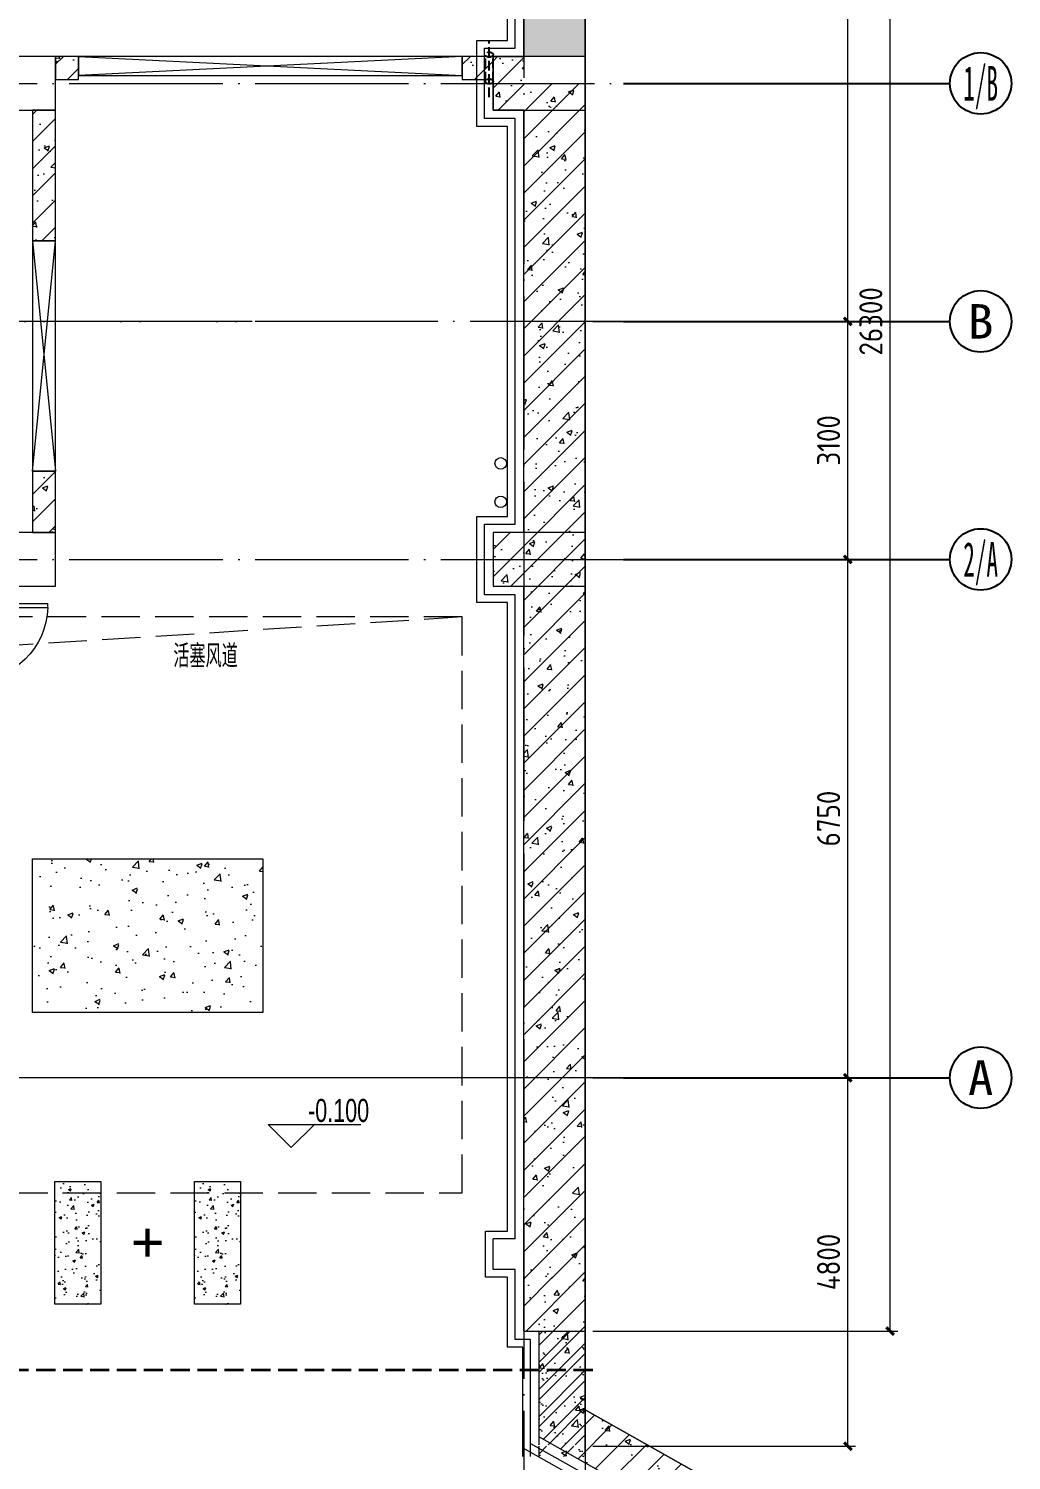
# Model space of a CAD drawing. Extents: x 13114849 to 13479250, y 160225 to 278773.
# Drawn here: x 13466447 to 13479250, y 179876 to 198522 of the extents above; entities that cross this region are included whole.
import ezdxf
from ezdxf.enums import TextEntityAlignment as Align

# ---------------------------------------------------------------- set-up
doc = ezdxf.new("R2010")
doc.units = 0
doc.header["$LTSCALE"] = 1000
doc.header["$MEASUREMENT"] = 0
for name, pattern in [('DASH', [0.35, 0.25, -0.1]), ('DIVIDE', [1.25, 0.5, -0.25, 0, -0.25, 0, -0.25]), ('DOTE', [2.4200000000000004, 2, -0.2, 0.02, -0.2])]:
    doc.linetypes.add(name, pattern=pattern)
for name, color, linetype, lineweight in [('1-预埋件', 8, 'Continuous', 5), ('建筑底图', 8, 'Continuous', 13), ('预埋管', 8, 'Continuous', 5)]:
    doc.layers.add(name, color=color, linetype=linetype, lineweight=lineweight)
doc.layers.add('AXIS', color=3, linetype='Continuous')
doc.layers.add('AXIS_TEXT', color=7, linetype='Continuous')
doc.styles.add('C', font='HZTXT_E', dxfattribs={"width": 0.7, "bigfont": 'HZTXT'})
doc.styles.add('COMPLEX', font='hztxt_e.shx', dxfattribs={"width": 0.6, "bigfont": 'HZTXT.shx'})
doc.styles.add('DIM_FONT', font='gbenor.shx', dxfattribs={"bigfont": 'gbcbig.shx'})
doc.styles.add('宋体', font='')
doc.styles.get('宋体').set_extended_font_data('SimSun')
doc.dimstyles.new('_TCH_ARCH&&100', dxfattribs={"dimtxt": 300, "dimasz": 100, "dimexe": 100, "dimexo": 100, "dimgap": 100, "dimtad": 1, "dimdec": 0, "dimzin": 0, "dimdsep": 46, "dimtxsty": 'DIM_FONT', "dimblk": 'ARCHTICK', "dimcen": 0.09, "dimclrd": 3, "dimclre": 3, "dimclrt": 7, "dimaunit": 1, "dimazin": 2, "dimtfac": 1, "dimtdec": 0, "dimtix": 1, "dimtmove": 2, "dimatfit": 3, "dimfxl": 1, "dimtolj": 1, "dimtzin": 0, "dimlwd": 18, "dimlwe": 18, "dimarcsym": 0})
pattern_1 = [(49.99999999999999, (793255.2557103541, 7.916241884231567e-09), (717.2601826007534, -62.75213498259511), [75, -825]), (355, (793255.2557103541, 7.916241884231567e-09), (-138.751333613, 752.1921337000118), [60, -660]), (100.4514, (793315.0273903534, -5.229339992074529), (578.5093817140216, 689.4395420609536), [63.74019000000001, -701.142112]), (46.18420000000001, (793255.2557103541, 200.0000000079162), (1067.241048625644, -165.5190143290181), [112.5, -1237.5]), (96.6356, (793344.1924553532, 186.2066930079018), (934.6627055487033, 974.1178709004417), [95.610288, -1051.713]), (351.1842, (793255.2557103541, 200.0000000079162), (934.6619451336272, 974.1186009253246), [90, -990]), (21, (793355.2557103541, 150.0000000079162), (596.9070521184617, -402.6188906653388), [75, -825]), (326.0000000000001, (793355.2557103541, 150.0000000079162), (243.3153319215817, 725.150045046853), [60, -660]), (71.4514, (793404.9979433548, 116.4483940079226), (840.22262858149, 322.5304967099524), [63.74019000000001, -701.142112]), (37.50000000000001, (793255.2557103541, 7.916241884231567e-09), (12.15985531729067, 332.8938538313115), [0, -652, 0, -670, 0, -662.5]), (7.499999999999999, (793255.2557103541, 7.916241884231567e-09), (263.0695374421486, 394.4117118823602), [0, -382, 0, -637, 0, -252.5]), (327.5, (793032.2557103541, 7.916241884231567e-09), (533.822436172409, -22.55487173437976), [0, -250, 0, -780, 0, -1035]), (317.5, (792932.2557103541, 7.916241884231567e-09), (583.1861693423863, 100.1049823323177), [0, -325, 0, -518, 0, -735])]
pattern_2 = [(45, (-133785.1337951943, -33831), (-176.7766952966369, 176.7766952966369), []), (49.99999999999999, (-133785.1337951943, -33831), (717.2601826007534, -62.75213498259511), [75, -825]), (355, (-133785.1337951943, -33831), (-138.751333613, 752.1921337000118), [60, -660]), (100.4514, (-133725.362115195, -33836.22933999999), (578.5093817140216, 689.4395420609536), [63.74019000000001, -701.142112]), (46.18420000000001, (-133785.1337951943, -33631), (1067.241048625644, -165.5190143290181), [112.5, -1237.5]), (96.6356, (-133696.1970501952, -33644.79330700001), (934.6627055487033, 974.1178709004417), [95.610288, -1051.713]), (351.1842, (-133785.1337951943, -33631), (934.6619451336272, 974.1186009253246), [90, -990]), (21, (-133685.1337951943, -33681), (596.9070521184617, -402.6188906653388), [75, -825]), (326.0000000000001, (-133685.1337951943, -33681), (243.3153319215817, 725.150045046853), [60, -660]), (71.4514, (-133635.3915621936, -33714.55160599999), (840.22262858149, 322.5304967099524), [63.74019000000001, -701.142112]), (37.50000000000001, (-133785.1337951943, -33831), (12.15985531729067, 332.8938538313115), [0, -652, 0, -670, 0, -662.5]), (7.499999999999999, (-133785.1337951943, -33831), (263.0695374421486, 394.4117118823602), [0, -382, 0, -637, 0, -252.5]), (327.5, (-134008.1337951943, -33831), (533.822436172409, -22.55487173437976), [0, -250, 0, -780, 0, -1035]), (317.5, (-134108.1337951943, -33831), (583.1861693423863, 100.1049823323177), [0, -325, 0, -518, 0, -735])]
pattern_3 = [(45, (793255.2557103541, 7.916241884231567e-09), (-176.7766952966369, 176.7766952966369), []), (49.99999999999999, (793255.2557103541, 7.916241884231567e-09), (717.2601826007534, -62.75213498259511), [75, -825]), (355, (793255.2557103541, 7.916241884231567e-09), (-138.751333613, 752.1921337000118), [60, -660]), (100.4514, (793315.0273903534, -5.229339992074529), (578.5093817140216, 689.4395420609536), [63.74019000000001, -701.142112]), (46.18420000000001, (793255.2557103541, 200.0000000079162), (1067.241048625644, -165.5190143290181), [112.5, -1237.5]), (96.6356, (793344.1924553532, 186.2066930079018), (934.6627055487033, 974.1178709004417), [95.610288, -1051.713]), (351.1842, (793255.2557103541, 200.0000000079162), (934.6619451336272, 974.1186009253246), [90, -990]), (21, (793355.2557103541, 150.0000000079162), (596.9070521184617, -402.6188906653388), [75, -825]), (326.0000000000001, (793355.2557103541, 150.0000000079162), (243.3153319215817, 725.150045046853), [60, -660]), (71.4514, (793404.9979433548, 116.4483940079226), (840.22262858149, 322.5304967099524), [63.74019000000001, -701.142112]), (37.50000000000001, (793255.2557103541, 7.916241884231567e-09), (12.15985531729067, 332.8938538313115), [0, -652, 0, -670, 0, -662.5]), (7.499999999999999, (793255.2557103541, 7.916241884231567e-09), (263.0695374421486, 394.4117118823602), [0, -382, 0, -637, 0, -252.5]), (327.5, (793032.2557103541, 7.916241884231567e-09), (533.822436172409, -22.55487173437976), [0, -250, 0, -780, 0, -1035]), (317.5, (792932.2557103541, 7.916241884231567e-09), (583.1861693423863, 100.1049823323177), [0, -325, 0, -518, 0, -735])]

# ---------------------------------------------------------------- blocks, each defined once
blk = doc.blocks.new('_FZH')
blk.add_lwpolyline([(-0.5, -0.5), (0.5, -0.5), (0.5, 0.5), (-0.4999999999999999, 0.5)], close=True)
blk = doc.blocks.new('$DorLib2D$00000001')
for p, q in [((0.45, 0.975), (0.5000000000000002, 0.975)), ((0.45, 0), (0.45, 0.975)), ((0.5, 0), (0.5, 0.975)), ((0.5, 0), (0.45, 0))]:
    blk.add_line(p, q)
at = {"lineweight": 13}
blk.add_arc((0.475, 0), 0.975, 91.46928358135379, 180, dxfattribs=at)
blk = doc.blocks.new('_AXISO')
blk.add_circle((0, 0), 0.5)
at = {"layer": 'AXIS_TEXT', "style": 'COMPLEX', "width": 1.041666666666667}
blk.add_attdef('A', text='', height=0.56, dxfattribs=at).set_placement((-0.25, -0.28), (0.25, -0.28), align=Align.FIT)
blk = doc.blocks.new('_ArchTick')
at = {"color": 0, "linetype": 'ByBlock', "const_width": 0.4}
blk.add_lwpolyline([(-0.5, -0.5), (0.5, 0.5)], dxfattribs=at)
blk = doc.blocks.new('*D310')
at = {"layer": 'AXIS', "color": 3, "lineweight": 18, "transparency": 16777216}
for p, q in [((13473797.36620497, 207859.5147523294), (13477769.5, 207859.5147523294)), ((13477669.5, 181559.5123768248), (13477669.5, 207859.5147523294)), ((13473797.36620497, 181559.5123768248), (13477769.5, 181559.5123768248))]:
    blk.add_line(p, q, dxfattribs=at)
at = {"layer": 'AXIS', "color": 3, "lineweight": 18, "transparency": 16777216, "xscale": 100, "yscale": 100, "zscale": 100}
for p, rotation in [((13477669.5, 207859.5147523294), 90), ((13477669.5, 181559.5123768248), 270)]:
    blk.add_blockref('_ArchTick', p, dxfattribs=dict(at, rotation=rotation))
at = {"layer": 'AXIS', "color": 7, "transparency": 16777216, "insert": (13477419.5, 194709.5135645793), "char_height": 300, "attachment_point": 5, "rotation": 90, "style": 'DIM_FONT'}
blk.add_mtext('\\A1;26300', dxfattribs=at)
blk = doc.blocks.new('*D307')
at = {"layer": 'AXIS', "color": 3, "lineweight": 18, "transparency": 16777216}
for p, q in [((13473797.36620497, 184859.5146856284), (13477218.53472113, 184859.5146856284)), ((13477118.53472113, 180059.5123766079), (13477118.53472113, 184859.5146856284)), ((13473797.36620497, 180059.5123766079), (13477218.53472113, 180059.5123766079))]:
    blk.add_line(p, q, dxfattribs=at)
at = {"layer": 'AXIS', "color": 3, "lineweight": 18, "transparency": 16777216, "xscale": 100, "yscale": 100, "zscale": 100}
for p, rotation in [((13477118.53472113, 184859.5146856284), 90), ((13477118.53472113, 180059.5123766079), 270)]:
    blk.add_blockref('_ArchTick', p, dxfattribs=dict(at, rotation=rotation))
at = {"layer": 'AXIS', "color": 7, "transparency": 16777216, "insert": (13476868.53472113, 182459.5135311203), "char_height": 300, "attachment_point": 5, "rotation": 90, "style": 'DIM_FONT'}
blk.add_mtext('\\A1;4800', dxfattribs=at)
blk = doc.blocks.new('*D308')
at = {"layer": 'AXIS', "color": 3, "lineweight": 18, "transparency": 16777216}
for p, q in [((13473797.36620497, 191609.5146855753), (13477218.53472113, 191609.5146855753)), ((13477118.53472113, 184859.5146856284), (13477118.53472113, 191609.5146855753)), ((13473797.36620497, 184859.5146856284), (13477218.53472113, 184859.5146856284))]:
    blk.add_line(p, q, dxfattribs=at)
at = {"layer": 'AXIS', "color": 3, "lineweight": 18, "transparency": 16777216, "xscale": 100, "yscale": 100, "zscale": 100}
for p, rotation in [((13477118.53472113, 191609.5146855753), 90), ((13477118.53472113, 184859.5146856284), 270)]:
    blk.add_blockref('_ArchTick', p, dxfattribs=dict(at, rotation=rotation))
at = {"layer": 'AXIS', "color": 7, "transparency": 16777216, "insert": (13476868.53472113, 188234.514685604), "char_height": 300, "attachment_point": 5, "rotation": 90, "style": 'DIM_FONT'}
blk.add_mtext('\\A1;6750', dxfattribs=at)
blk = doc.blocks.new('*D309')
at = {"layer": 'AXIS', "color": 3, "lineweight": 18, "transparency": 16777216}
for p, q in [((13473797.36620497, 194709.5146856282), (13477218.53472113, 194709.5146856282)), ((13477118.53472113, 191609.5146855753), (13477118.53472113, 194709.5146856282)), ((13473797.36620497, 191609.5146855753), (13477218.53472113, 191609.5146855753))]:
    blk.add_line(p, q, dxfattribs=at)
at = {"layer": 'AXIS', "color": 3, "lineweight": 18, "transparency": 16777216, "xscale": 100, "yscale": 100, "zscale": 100}
for p, rotation in [((13477118.53472113, 194709.5146856282), 90), ((13477118.53472113, 191609.5146855753), 270)]:
    blk.add_blockref('_ArchTick', p, dxfattribs=dict(at, rotation=rotation))
at = {"layer": 'AXIS', "color": 7, "transparency": 16777216, "insert": (13476868.53472113, 193159.5146856039), "char_height": 300, "attachment_point": 5, "rotation": 90, "style": 'DIM_FONT'}
blk.add_mtext('\\A1;3100', dxfattribs=at)
blk = doc.blocks.new('*D311')
at = {"layer": 'AXIS', "color": 3, "lineweight": 18, "transparency": 16777216}
for p, q in [((13473797.36620497, 204559.5146856282), (13477218.53472113, 204559.5146856282)), ((13477118.53472113, 194709.5146856282), (13477118.53472113, 204559.5146856282)), ((13473797.36620497, 194709.5146856282), (13477218.53472113, 194709.5146856282))]:
    blk.add_line(p, q, dxfattribs=at)
at = {"layer": 'AXIS', "color": 3, "lineweight": 18, "transparency": 16777216, "xscale": 100, "yscale": 100, "zscale": 100}
for p, rotation in [((13477118.53472113, 204559.5146856282), 90), ((13477118.53472113, 194709.5146856282), 270)]:
    blk.add_blockref('_ArchTick', p, dxfattribs=dict(at, rotation=rotation))
at = {"layer": 'AXIS', "color": 7, "transparency": 16777216, "insert": (13476868.53472113, 199634.5146856304), "char_height": 300, "attachment_point": 5, "rotation": 90, "style": 'DIM_FONT'}
blk.add_mtext('\\A1;9850', dxfattribs=at)
blk = doc.blocks.new('埋件')
at = {"layer": '1-预埋件', "const_width": 50.00000000000001}
for points in [[(0, -158.9491780996323), (0, 158.9491780996323)], [(-158.9491782188416, -5.960464477539062e-08), (158.9491780996323, -5.960464477539062e-08)]]:
    blk.add_lwpolyline(points, dxfattribs=at)
blk = doc.blocks.new('A$C00460B6A')
at = {"layer": '预埋管', "linetype": 'DASH', "lineweight": -3, "ltscale": 0.5}
for p, q in [((729.1189822256565, 50.00143341813236), (-0.006739586591720581, 50.00143030937761)), ((523.463043898344, 100.0014334181324), (174.7439385093749, 100.0014303093776)), ((523.463043898344, 100.0014334181324), (174.7439385093749, 100.0014303093776)), ((523.4630443789065, 0.00143341813236475), (174.7439389880747, 0.001430309377610683))]:
    blk.add_line(p, q, dxfattribs=at)
for centre in [(174.7439387496561, 50.00143030937761), (523.4630441386253, 50.00143341813236)]:
    blk.add_ellipse(centre, major_axis=(-2.429254217184632e-07, 49.99999999906868), ratio=0.6701911663388869, start_param=3.141592653510884, end_param=9.42477796069047, dxfattribs=at)

msp = doc.modelspace()

# ---------------------------------------------------------------- hatches: boundary and pattern name
at = {"layer": '建筑底图'}
h = msp.add_hatch(dxfattribs=at)
h.set_pattern_fill('钢筋混凝土', color=8, scale=100, style=0)
h.set_pattern_definition(pattern_3)
h.paths.add_polyline_path([(13453297.36620497, 204759.513968801), (13453297.36620497, 205459.5139688007), (13459597.36620497, 205459.5139688007), (13459597.36620497, 207859.5147523298), (13473697.36620497, 207859.5147523298), (13473697.36620497, 198159.5146857101), (13472897.36620497, 198159.5146857101), (13472897.36620497, 207059.5147523298), (13460397.36620497, 207059.5147523298), (13460397.36620497, 204759.5139688109)])
h = msp.add_hatch(dxfattribs=at)
h.set_pattern_fill('钢筋混凝土', color=8, scale=100, style=0)
h.set_pattern_definition(pattern_3)
h.paths.add_polyline_path([(13466797.36620701, 197859.5146858224), (13467097.36620407, 197859.5146858224), (13467097.36620407, 198159.514686387), (13466797.36620701, 198159.514686387)])
h = msp.add_hatch(dxfattribs=at)
h.set_pattern_fill('钢筋混凝土', color=8, scale=100, style=0)
h.set_pattern_definition(pattern_3)
h.paths.add_polyline_path([(13472097.36620457, 197859.514686387), (13472497.36620671, 197859.514686387), (13472497.36620671, 198159.5146857101), (13472097.36620457, 198159.5146857101)])
h = msp.add_hatch(dxfattribs=at)
h.set_pattern_fill('钢筋混凝土', color=8, scale=100, style=0)
h.set_pattern_definition(pattern_3)
h.paths.add_polyline_path([(13472897.36620497, 198159.5146857101), (13472497.36620671, 198159.5146857101), (13472497.36620671, 197809.5146855753), (13472897.36620497, 197809.5146855753)])
h.paths.add_polyline_path([(13472897.36620497, 197809.5146855753), (13472497.36620671, 197809.5146855753), (13472497.36620671, 197459.5146857101), (13472897.36620497, 197459.5146858239)])
h = msp.add_hatch(dxfattribs=at)
h.set_pattern_fill('钢筋混凝土', color=8, scale=100, style=0)
h.set_pattern_definition(pattern_3)
h.paths.add_polyline_path([(13473697.36620497, 197809.5146855753), (13472897.36620497, 197809.5146855753), (13472897.36620497, 182244.5167420707), (13473697.36620497, 182244.5167420707)])
h = msp.add_hatch(dxfattribs=at)
h.set_pattern_fill('钢筋混凝土', color=8, scale=100, style=0)
h.set_pattern_definition(pattern_3)
h.paths.add_polyline_path([(13466497.36620714, 195759.5146855141), (13466797.36620714, 195759.5146855141), (13466797.36620714, 197459.5146857108), (13466497.36620714, 197459.5146857108)])
h = msp.add_hatch(dxfattribs=at)
h.set_pattern_fill('钢筋混凝土', color=8, scale=100, style=0)
h.set_pattern_definition(pattern_3)
h.paths.add_polyline_path([(13466797.36620714, 192759.5146855139), (13466497.36620663, 192759.5146855139), (13466497.36620663, 191959.5146854734), (13466797.36620714, 191959.5146854734)])
h = msp.add_hatch(dxfattribs=at)
h.set_pattern_fill('钢筋混凝土', color=8, scale=100, style=0)
h.set_pattern_definition(pattern_3)
h.paths.add_polyline_path([(13472897.36620497, 191959.5146855443), (13472497.36620671, 191959.5146855443), (13472497.36620681, 191609.5146855753), (13472897.36620497, 191609.5146855753)])
h.paths.add_polyline_path([(13472897.36620497, 191609.5146855753), (13472497.36620681, 191609.5146855753), (13472497.36620691, 191259.5146855784), (13472897.36620497, 191259.5146855784)])
h = msp.add_hatch(dxfattribs=at)
h.set_pattern_fill('混凝土', color=8, scale=100, style=0)
h.set_pattern_definition(pattern_1)
h.paths.add_polyline_path([(13469497.36620714, 185709.5146855789), (13466497.36620714, 185709.5146855789), (13466497.36620714, 187709.5146855779), (13469497.36620714, 187709.5146855779)])
h = msp.add_hatch(dxfattribs=at)
h.set_pattern_fill('混凝土', color=8, scale=100, style=0)
h.set_pattern_definition(pattern_1)
h.paths.add_polyline_path([(13469497.36620714, 185709.5146855789), (13466497.36620714, 185709.5146855789), (13466497.36620714, 187709.5146855779), (13469497.36620714, 187709.5146855779)])
h = msp.add_hatch(dxfattribs=at)
h.set_pattern_fill('AR-CONC', color=8, scale=50, style=0)
h.set_pattern_definition([(49.99999999999999, (8759234.866207138, 153330.016063498), (358.6300913003766, -31.37606749129755), [37.5, -412.5]), (355, (8759234.866207138, 153330.016063498), (-69.37566680649999, 376.0960668500059), [30, -330]), (100.4514, (8759264.752047136, 153327.401393498), (289.2546908570108, 344.7197710304769), [31.87009499999998, -350.5710559999996]), (46.1842, (8759234.866207138, 153430.016063498), (533.6205243128222, -82.75950716450905), [56.2499999999999, -618.7499999999984]), (96.6356, (8759279.334579637, 153423.119409998), (467.3313527743517, 487.0589354502208), [47.805144, -525.8564999999999]), (351.1842000000001, (8759234.866207138, 153430.016063498), (467.3309725668135, 487.0593004626623), [45, -495]), (21, (8759284.866207138, 153405.016063498), (298.4535260592309, -201.3094453326694), [37.5, -412.5]), (326, (8759284.866207138, 153405.016063498), (121.6576659607908, 362.5750225234265), [30, -330]), (71.45140000000002, (8759309.737323638, 153388.240260498), (420.1113142907449, 161.2652483549762), [31.87009499999995, -350.5710559999992]), (37.50000000000001, (8759234.866207138, 153330.016063498), (6.079927658645334, 166.4469269156557), [0, -326, 0, -335, 0, -331.25]), (7.499999999999999, (8759234.866207138, 153330.016063498), (131.5347687210743, 197.2058559411801), [0, -191, 0, -318.5, 0, -126.25]), (327.5, (8759123.366207138, 153330.016063498), (266.9112180862045, -11.2774358671899), [0, -125, 0, -390, 0, -517.4999999999999]), (317.5, (8759073.366207138, 153330.016063498), (291.5930846711932, 50.05249116615882), [0, -162.5, 0, -259, 0, -367.5])])
h.paths.add_polyline_path([(13467387.36620714, 183509.516063498), (13467387.36620714, 181909.516063498), (13466787.36620714, 181909.516063498), (13466787.36620714, 183509.516063498)])
h = msp.add_hatch(dxfattribs=at)
h.set_pattern_fill('AR-CONC', color=8, scale=50, style=0)
h.set_pattern_definition([(49.99999999999999, (8761054.866207138, 153330.016063498), (358.6300913003766, -31.37606749129755), [37.5, -412.5]), (355, (8761054.866207138, 153330.016063498), (-69.37566680649999, 376.0960668500059), [30, -330]), (100.4514, (8761084.752047136, 153327.401393498), (289.2546908570108, 344.7197710304769), [31.87009499999998, -350.5710559999996]), (46.1842, (8761054.866207138, 153430.016063498), (533.6205243128222, -82.75950716450905), [56.2499999999999, -618.7499999999984]), (96.6356, (8761099.334579637, 153423.119409998), (467.3313527743517, 487.0589354502208), [47.805144, -525.8564999999999]), (351.1842000000001, (8761054.866207138, 153430.016063498), (467.3309725668135, 487.0593004626623), [45, -495]), (21, (8761104.866207138, 153405.016063498), (298.4535260592309, -201.3094453326694), [37.5, -412.5]), (326, (8761104.866207138, 153405.016063498), (121.6576659607908, 362.5750225234265), [30, -330]), (71.45140000000002, (8761129.737323638, 153388.240260498), (420.1113142907449, 161.2652483549762), [31.87009499999995, -350.5710559999992]), (37.50000000000001, (8761054.866207138, 153330.016063498), (6.079927658645334, 166.4469269156557), [0, -326, 0, -335, 0, -331.25]), (7.499999999999999, (8761054.866207138, 153330.016063498), (131.5347687210743, 197.2058559411801), [0, -191, 0, -318.5, 0, -126.25]), (327.5, (8760943.366207138, 153330.016063498), (266.9112180862045, -11.2774358671899), [0, -125, 0, -390, 0, -517.4999999999999]), (317.5, (8760893.366207138, 153330.016063498), (291.5930846711932, 50.05249116615882), [0, -162.5, 0, -259, 0, -367.5])])
h.paths.add_polyline_path([(13469207.36620714, 183509.516063498), (13469207.36620714, 181909.516063498), (13468607.36620714, 181909.516063498), (13468607.36620714, 183509.516063498)])
h = msp.add_hatch(dxfattribs=at)
h.set_pattern_fill('钢筋混凝土', color=8, scale=100, style=0)
h.set_pattern_definition(pattern_3)
h.paths.add_polyline_path([(13473097.36620497, 180079.5123766079), (13473697.36620497, 180079.5123766079), (13473697.36620496, 182259.5123776519), (13472897.36620497, 182259.5123776519), (13472897.36620497, 181559.5123768247), (13473097.36620497, 181559.5123768247)])
h.paths.add_polyline_path([(13473097.36620497, 179926.5000000079), (13473697.36620497, 179926.5000000079), (13473697.36620497, 180059.5123766079), (13473097.36620497, 180059.5123766079)])
h = msp.add_hatch(dxfattribs=at)
h.set_pattern_fill('钢筋混凝土', color=8, scale=100, style=0)
h.set_pattern_definition(pattern_2)
h.paths.add_polyline_path([(13473097.3662048, 180182.5212214332), (13473697.36620521, 180533.5146838364), (13473697.36620497, 181559.5123756666), (13473097.36620497, 181559.5123756397)])
h = msp.add_hatch(dxfattribs=at)
h.set_pattern_fill('钢筋混凝土', color=8, scale=100, style=0)
h.set_pattern_definition(pattern_2)
h.paths.add_polyline_path([(13473697.36620521, 180533.5146838364), (13473097.3662048, 180182.5212214332), (13476697.36621008, 178158.5212212802), (13477297.36621011, 178509.5146838985)])

# ---------------------------------------------------------------- linework, layer by layer
at = {"layer": 'AXIS'}
for p, q in [((13474197.36620497, 197809.5146855752), (13478449.86620496, 197809.5146855752)), ((13474197.36620497, 194709.5146856282), (13478449.86620496, 194709.5146856282)), ((13474197.36620497, 191609.5146855752), (13478449.86620496, 191609.5146855752)), ((13474197.36620497, 184859.5146856284), (13478449.86620496, 184859.5146856284))]:
    msp.add_line(p, q, dxfattribs=at)
at = {"layer": '建筑底图', "color": 8, "linetype": 'ByBlock', "lineweight": 0, "ltscale": 0.1}
msp.add_line((13473697.36620497, 210833.0000000079), (13473697.36620497, 177383.0000000079), dxfattribs=at)
at = {"layer": '建筑底图', "color": 8, "linetype": 'DOTE'}
for p, q in [((13472897.36620498, 209559.5146856282), (13472897.36620496, 163209.5146856345)), ((13457297.36620497, 197809.5146855753), (13474197.36620497, 197809.5146855753)), ((13474197.36620497, 194709.5146856282), (13119297.36620772, 194709.5146856282)), ((13457297.36620497, 191609.5146855753), (13474197.36620497, 191609.5146855753)), ((13474197.36620497, 184859.5146856282), (13119297.36620772, 184859.5146856282)), ((13473697.36620498, 184859.5146856282), (13439786.36620481, 184859.5146856282))]:
    msp.add_line(p, q, dxfattribs=at)
at = {"layer": '建筑底图', "color": 8}
for p, q in [((13473697.36620497, 179926.5000000079), (13473697.36620497, 207859.5147523294)), ((13472897.36620497, 198159.5146857101), (13472897.36620497, 207059.5147523294)), ((13472787.36620497, 198269.5146857101), (13472787.36620497, 206459.514752128)), ((13472687.36620497, 198369.5146857101), (13472687.36620497, 206359.514752128)), ((13472287.36620665, 198369.5146857101), (13472687.36620497, 198369.5146857101)), ((13472287.36620697, 197249.5146857101), (13472287.36620665, 198369.5146857101)), ((13472387.36620668, 198269.5146857101), (13472787.36620497, 198269.5146857101)), ((13472387.36620694, 197349.5146857101), (13472387.36620668, 198269.5146857101)), ((13467097.36620671, 198159.5146853384), (13472097.36620671, 197909.5146871656)), ((13472097.36620671, 198159.5146853384), (13467097.36620671, 197909.5146871656)), ((13472787.36620497, 197349.5146857101), (13472387.36620694, 197349.5146857101)), ((13472787.36620497, 192069.514685683), (13472787.36620497, 197349.5146857101)), ((13472897.36620497, 191959.5146855443), (13472897.36620497, 197459.5146858239)), ((13472687.36620497, 197249.5146857101), (13472287.36620697, 197249.5146857101)), ((13472687.36620497, 192169.514685683), (13472687.36620497, 197249.5146857101)), ((13466497.36620714, 192759.5146855139), (13466797.36620715, 195759.5146855139)), ((13466497.36620714, 195759.5146855141), (13466797.36620714, 192759.5146855139)), ((13472287.3662069, 192169.514685683), (13472687.36620497, 192169.514685683)), ((13472287.3662069, 191049.5146856825), (13472287.3662069, 192169.514685683)), ((13472387.3662069, 192069.514685683), (13472787.36620497, 192069.514685683)), ((13472387.3662069, 191149.5146856825), (13472387.3662069, 192069.514685683)), ((13472787.36620497, 191149.5146856825), (13472387.3662069, 191149.5146856825)), ((13472787.36620497, 182759.5146193822), (13472787.36620497, 191149.5146856825)), ((13472897.36620497, 181559.5123768251), (13472897.36620497, 191259.5146855784)), ((13472687.36620497, 191049.5146856825), (13472287.3662069, 191049.5146856825)), ((13472787.36620498, 182759.5146182114), (13472787.36620498, 186249.5146844071)), ((13472897.36620497, 181559.5123756531), (13472897.36620497, 186249.5146844071)), ((13473697.36620497, 181559.5123756531), (13473697.36620497, 186249.5146844071)), ((13472397.36620498, 182259.5146182114), (13472397.36620498, 182859.5146182114)), ((13472397.36620497, 182259.5146193822), (13472397.36620497, 182859.5146193822)), ((13472787.36620498, 182759.5146182114), (13472497.36620498, 182759.5146182114)), ((13472497.36620498, 182359.5146182114), (13472497.36620498, 182759.5146182114)), ((13472787.36620497, 182759.5146193822), (13472497.36620497, 182759.5146193822)), ((13472497.36620497, 182359.5146193822), (13472497.36620497, 182759.5146193822)), ((13472687.36620498, 182259.5146182114), (13472397.36620498, 182259.5146182114)), ((13472687.36620497, 182259.5146193822), (13472397.36620497, 182259.5146193822)), ((13472787.36620498, 182359.5146182114), (13472497.36620498, 182359.5146182114)), ((13472787.36620497, 182359.5146193822), (13472497.36620497, 182359.5146193822)), ((13472687.36620498, 181349.5171035409), (13472687.36620498, 182259.5146182114)), ((13472687.36620497, 181349.5171047117), (13472687.36620497, 182259.5146193822)), ((13472787.36620498, 181449.5171035409), (13472787.36620498, 182359.5146182114)), ((13472787.36620497, 181449.5171047117), (13472787.36620497, 182359.5146193822)), ((13472987.36620498, 181449.5171035409), (13472787.36620498, 181449.5171035409)), ((13472987.36620497, 181449.5171047117), (13472787.36620497, 181449.5171047117)), ((13472897.36620497, 181559.5123756531), (13473697.36620497, 181559.5123756531)), ((13472897.36620497, 181559.5123768251), (13473097.36620497, 181559.5123768247)), ((13472987.36620498, 180095.6544671257), (13472987.36620498, 181449.5171035409)), ((13472987.36620497, 179926.5000000079), (13472987.36620497, 181449.5171047117)), ((13473097.36620497, 181559.5123756397), (13473697.36620497, 181559.5123756666)), ((13473097.3662048, 180182.5212214332), (13473097.36620497, 181559.5123756397)), ((13473097.36620497, 180079.5123766079), (13473097.36620497, 181559.5123768247)), ((13473697.36620521, 180533.5146838364), (13473697.36620497, 181559.5123756666)), ((13472887.36620498, 181349.5171035409), (13472687.36620498, 181349.5171035409)), ((13472887.36620497, 181349.5171047117), (13472687.36620497, 181349.5171047117)), ((13472887.36620498, 180037.1555566798), (13472887.36620498, 181349.5171035409)), ((13472887.36620497, 179926.5000000079), (13472887.36620497, 181349.5171047117)), ((13473697.36620521, 180533.5146838364), (13477297.36621011, 178509.5146838985)), ((13473097.3662048, 180182.5212214332), (13476697.36621008, 178158.5212212802)), ((13472887.36620498, 180037.1555566798), (13476487.36620993, 178013.1555567103)), ((13472987.36620498, 180095.6544671257), (13476587.36620993, 178071.6544671562)), ((13473097.36620497, 179926.5000000079), (13473097.36620497, 180059.5123766079))]:
    msp.add_line(p, q, dxfattribs=at)
at = {"layer": '建筑底图', "color": 8, "linetype": 'DIVIDE'}
msp.add_line((13469897.36620703, 194709.5146856282), (13459697.36620716, 194709.5146856282), dxfattribs=at)
at = {"layer": '建筑底图'}
for p, q in [((13469569.47471601, 184249.8711738968), (13470775.51314881, 184249.8711738968)), ((13469869.47471601, 183949.8711738968), (13469569.47471601, 184249.8711738968)), ((13469869.47471601, 183949.8711738968), (13470169.47471601, 184249.8711738968))]:
    msp.add_line(p, q, dxfattribs=at)
at = {"layer": '建筑底图', "color": 8, "linetype": 'DASH'}
for p, q in [((13473797.36620514, 181059.517106608), (13443697.36620503, 181059.517106608)), ((13473797.36620515, 181039.517106608), (13443697.36620503, 181039.517106608))]:
    msp.add_line(p, q, dxfattribs=at)
at = {"layer": '建筑底图', "color": 8}
for points in [[(13311597.36622271, 184159.5155477665), (13438197.36620497, 184159.5155477665), (13438197.36620731, 183959.5170308359), (13443697.36620498, 183959.5170308359), (13443697.36620498, 171509.5140157907), (13434296.97019093, 171509.514015788), (13434296.97019093, 165209.5140158274), (13477297.36621002, 165209.5140158488), (13477297.36621011, 178509.5146838985), (13473697.36620497, 180533.5146839736), (13473697.36620497, 207859.5147523294), (13459597.36620497, 207859.5147523294), (13459597.36620497, 205459.5139688094), (13421797.36620497, 205459.5139688094), (13421797.36620497, 205259.5139687569), (13333997.36620318, 205259.5139784271)], [(13472897.36620497, 197459.5146858239), (13472497.36620671, 197459.5146857101), (13472497.36620671, 198159.5146857101), (13472897.36620497, 198159.5146857101)], [(13472697.36620497, 198159.5146857101), (13472497.36620671, 198159.5146857101), (13472497.36620691, 197459.5146857101), (13472697.36620497, 197459.5146857101)], [(13472897.36620497, 191959.5146855443), (13472497.36620671, 191959.5146855443), (13472497.36620691, 191259.5146855784), (13472897.36620497, 191259.5146855784)], [(13472397.36620497, 182859.5146193822), (13472687.36620497, 182859.5146193822), (13472687.36620497, 191049.5146856825)], [(13472397.36620498, 182859.5146182114), (13472687.36620498, 182859.5146182114), (13472687.36620498, 186249.5146844071)], [(13472887.36620497, 179926.5000000079), (13472887.36620497, 180849.5171047117)]]:
    msp.add_lwpolyline(points, dxfattribs=at)
for points in [[(13466797.36620701, 197859.5146858224), (13467097.36620407, 197859.5146858224), (13467097.36620407, 198159.514686387), (13466797.36620701, 198159.514686387)], [(13467097.36620645, 197909.5146871656), (13472097.36620671, 197909.5146871656), (13472097.36620671, 198159.5146853384), (13467097.36620645, 198159.5146853384)], [(13472097.36620457, 197859.514686387), (13472497.36620671, 197859.514686387), (13472497.36620671, 198159.5146857101), (13472097.36620457, 198159.5146857101)], [(13466497.36620714, 195759.5146855141), (13466797.36620714, 195759.5146855141), (13466797.36620714, 197459.5146857108), (13466497.36620714, 197459.5146857108)], [(13466497.36620714, 192759.5146855139), (13466797.36620714, 192759.5146855139), (13466797.36620714, 195759.5146855139), (13466497.36620714, 195759.5146855139)], [(13466797.36620714, 192759.5146855139), (13466497.36620663, 192759.5146855139), (13466497.36620663, 191959.5146854734), (13466797.36620714, 191959.5146854734)], [(13469497.36620714, 185709.5146855789), (13466497.36620714, 185709.5146855789), (13466497.36620714, 187709.5146855779), (13469497.36620714, 187709.5146855779)], [(13467387.36620714, 183509.516063498), (13467387.36620714, 181909.516063498), (13466787.36620714, 181909.516063498), (13466787.36620714, 183509.516063498)], [(13469207.36620714, 183509.516063498), (13469207.36620714, 181909.516063498), (13468607.36620714, 181909.516063498), (13468607.36620714, 183509.516063498)]]:
    msp.add_lwpolyline(points, close=True, dxfattribs=at)
at = {"layer": '建筑底图', "color": 8, "linetype": 'DASH', "ltscale": 2}
msp.add_lwpolyline([(13472097.36620497, 190859.5146855784), (13461154.75571035, 190164.0000000079), (13460597.36620497, 183359.5146855784)], dxfattribs=at)
msp.add_lwpolyline([(13472097.36620497, 190859.5146855784), (13460597.36620497, 190859.5146855784), (13460597.36620497, 183359.5146855784), (13472097.36620497, 183359.5146855784)], close=True, dxfattribs=at)
at = {"layer": '建筑底图', "color": 8}
for centre in [(13472597.36620497, 192859.5146855443), (13472597.36620497, 192359.5146855443)]:
    msp.add_circle(centre, 74.99999999998633, dxfattribs=at)

# ---------------------------------------------------------------- block references
at = {"layer": 'AXIS'}
ref = msp.add_blockref('_AXISO', (13478849.86620496, 197809.5146855752), dxfattribs=dict(at, xscale=800, yscale=800, zscale=2400))
ref.add_attrib('A', '1/B', dxfattribs={"layer": 'AXIS_TEXT', "height": 452.5483399593903, "style": '宋体', "width": 0.4687499999998381}).set_placement((13478623.59203498, 197583.2405155955), (13479076.14037494, 197583.2405155955), align=Align.FIT)
ref = msp.add_blockref('_AXISO', (13478849.86620496, 194709.5146856282), dxfattribs=dict(at, xscale=800, yscale=800, zscale=2400))
ref.add_attrib('A', 'B', dxfattribs={"layer": 'AXIS_TEXT', "height": 448.3144102200584, "style": '宋体', "width": 1.052631578944196}).set_placement((13478682.07601634, 194485.3574805182), (13479017.65639358, 194485.3574805182), align=Align.FIT)
ref = msp.add_blockref('_AXISO', (13478849.86620496, 191609.5146855752), dxfattribs=dict(at, xscale=800, yscale=800, zscale=2400))
ref.add_attrib('A', '2/A', dxfattribs={"layer": 'AXIS_TEXT', "height": 452.5483399593903, "style": '宋体', "width": 0.4687499999998381}).set_placement((13478623.59203498, 191383.2405155955), (13479076.14037494, 191383.2405155955), align=Align.FIT)
ref = msp.add_blockref('_AXISO', (13478849.86620496, 184859.5146856284), dxfattribs=dict(at, xscale=800, yscale=800, zscale=2400))
ref.add_attrib('A', 'A', dxfattribs={"layer": 'AXIS_TEXT', "height": 452.8922072097855, "style": '宋体', "width": 1.022727272725546}).set_placement((13478685.17812961, 184633.0685820235), (13479014.55428031, 184633.0685820235), align=Align.FIT)
at = {"layer": '建筑底图', "color": 8, "rotation": 270.0000005111485}
msp.add_blockref('A$C00460B6A', (13472397.36477244, 198358.0146857945), dxfattribs=at)
at = {"layer": '建筑底图', "color": 8}
for name, p, xscale, yscale, zscale in [('_FZH', (13466197.36620717, 197809.5146857104), 1200, 700, 700), ('_FZH', (13473097.36620584, 197809.5146857103), 1199.999998258427, 699.9999999996508, 699.9999999996508), ('_FZH', (13466197.36620717, 191609.5146855779), 1200, 700, 700), ('_FZH', (13473097.3662069, 191609.514685683), 1200, 700, 700), ('埋件', (13467997.36620715, 182709.5146856969), -1.151999999899417, 1.151999999899417, 1.151999999899417)]:
    msp.add_blockref(name, p, dxfattribs=dict(at, xscale=xscale, yscale=yscale, zscale=zscale))
at = {"layer": '建筑底图', "color": 8, "xscale": -1000, "yscale": 1000, "zscale": -1000, "rotation": 270.0000000000863}
msp.add_blockref('$DorLib2D$00000001', (13465722.36620718, 190534.5146853706), dxfattribs=at)

# ---------------------------------------------------------------- texts
at = {"layer": '建筑底图', "style": 'C', "width": 0.7}
for s, p in [('活塞风道', (13468332.32400527, 190200.5457470194)), ('-0.100', (13470087.21949206, 184282.8389145192))]:
    msp.add_text(s, height=300, dxfattribs=at).set_placement(p)

# ---------------------------------------------------------------- dimensions: what is measured, and where the dimension line sits
at = {"layer": 'AXIS'}
for p1, p2, distance, picture, middle in [((13473697.36620497, 181559.5123768248), (13473697.36620497, 207859.5147523294), -3972.133795030415, '*D310', (13477419.5, 194709.5135645793)), ((13473697.36620497, 194709.5146856282), (13473697.36620497, 204559.5146856282), -3421.16851616092, '*D311', (13476868.53472113, 199634.5146856304)), ((13473697.36620497, 191609.5146855753), (13473697.36620497, 194709.5146856282), -3421.1685161609207, '*D309', (13476868.53472113, 193159.5146856039)), ((13473697.36620497, 184859.5146856284), (13473697.36620497, 191609.5146855753), -3421.1685161609203, '*D308', (13476868.53472113, 188234.514685604)), ((13473697.36620497, 180059.5123766079), (13473697.36620497, 184859.5146856284), -3421.1685161609203, '*D307', (13476868.53472113, 182459.5135311203))]:
    dim = msp.add_aligned_dim(p1=p1, p2=p2, distance=distance, dimstyle='_TCH_ARCH&&100', dxfattribs=at)
    dim.commit()
    dim.dimension.update_dxf_attribs({"geometry": picture, "text_midpoint": middle})

doc.saveas('drawing.dxf')
